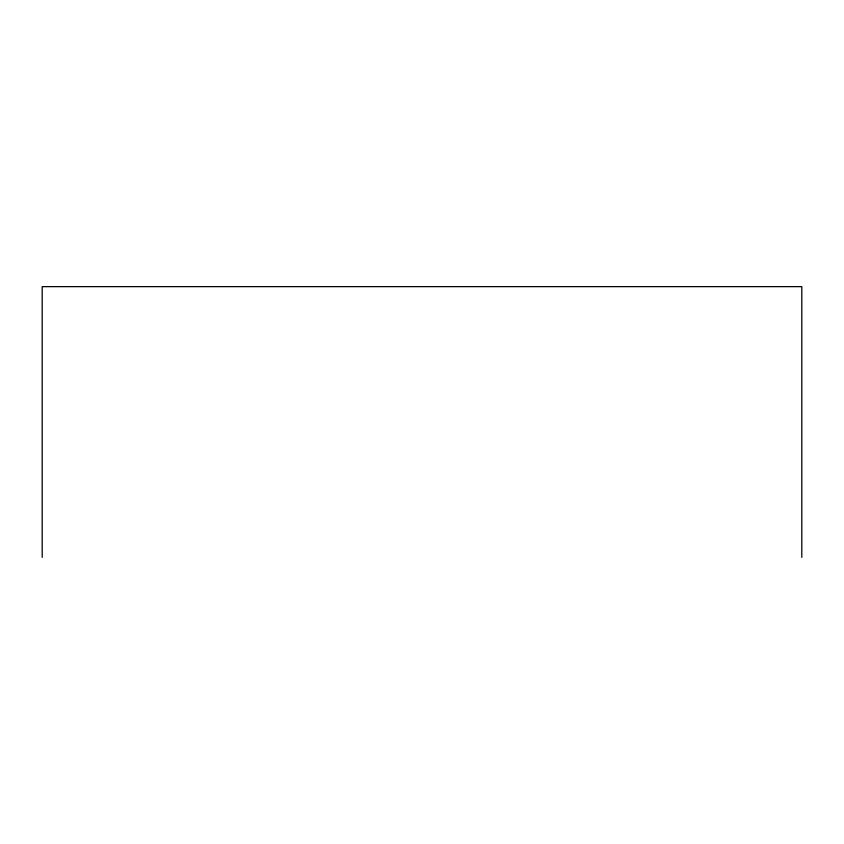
<?xml version="1.0" encoding="UTF-8"?>
<svg xmlns="http://www.w3.org/2000/svg" width="844" height="844" viewBox="0 0 844 844"><rect width="100%" height="100%" fill="white"/><g stroke="black" fill="none" stroke-linecap="round" stroke-linejoin="round"><path stroke-width="1.27" d="M801.8 557.356L801.8 286.643L42.2 286.643L42.2 557.356"/></g></svg>
